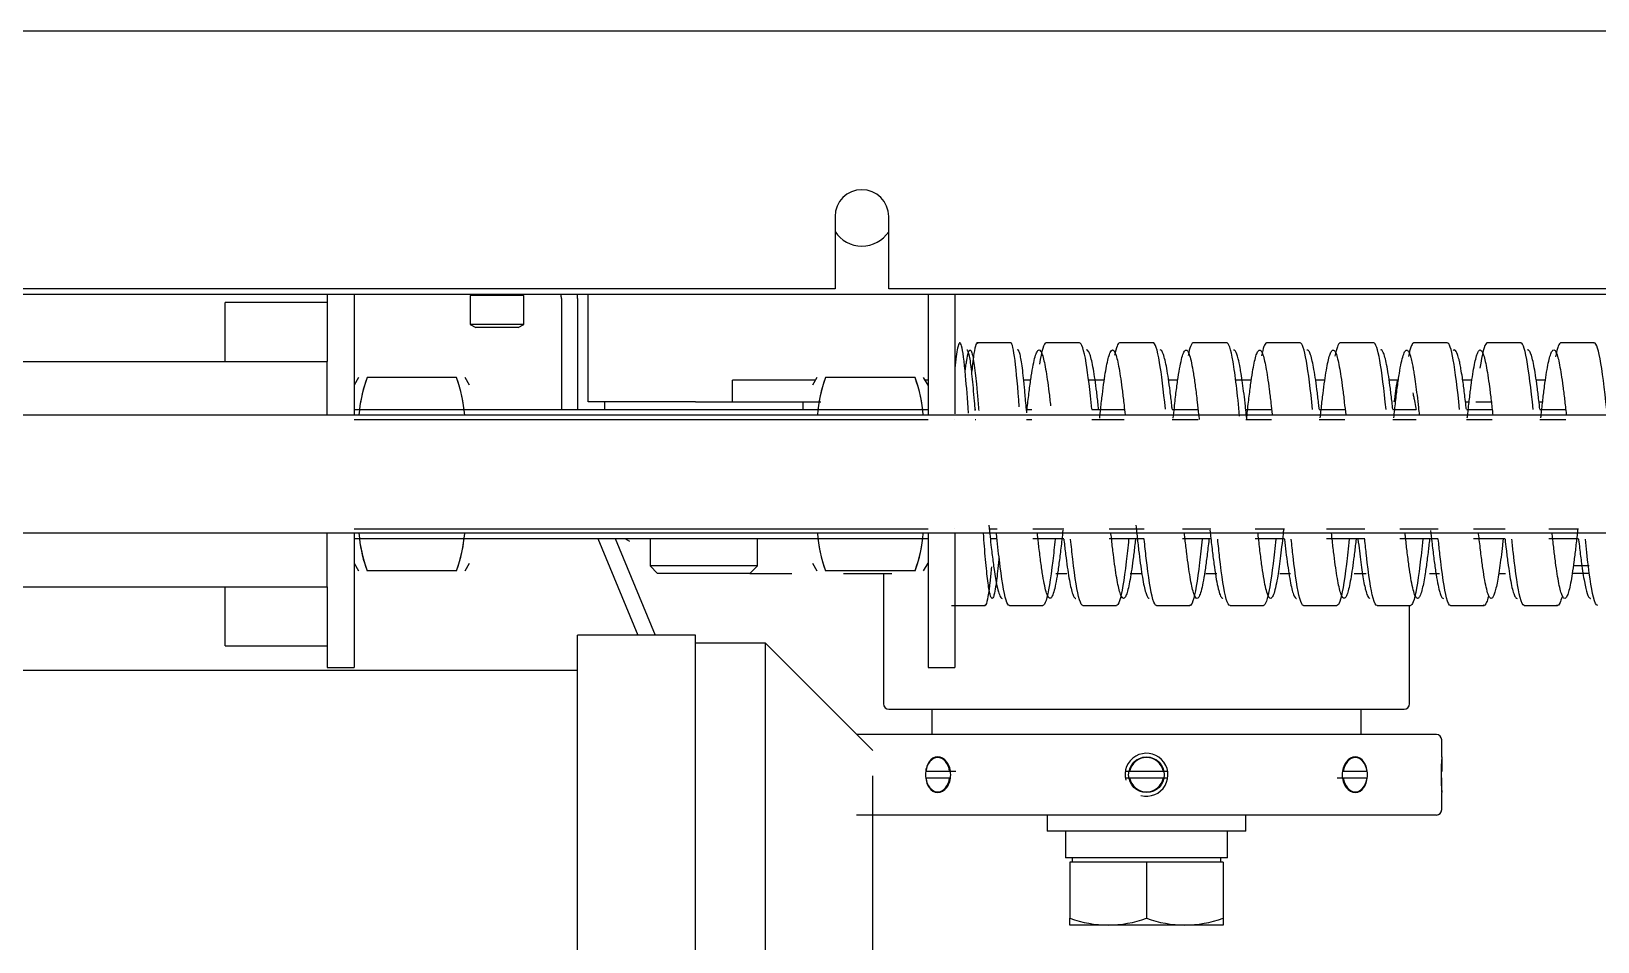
# Model space of a CAD drawing. Extents: x -681219 to -550379, y -242630 to -158199.
# Drawn here: x -583995.6 to -583703.8, y -225039.3 to -224869.7 of the extents above; entities that cross this region are included whole.
import ezdxf

# ---------------------------------------------------------------- set-up
doc = ezdxf.new("R2010")
doc.units = 0
doc.header["$LTSCALE"] = 1000
doc.linetypes.add('C2', pattern=[17, 14, -1, 1, -1])
for name, color, linetype in [('12020300521', 7, 'CONTINUOUS'), ('19990100009', 7, 'CONTINUOUS'), ('AAC2004001', 7, 'CONTINUOUS'), ('AAD2007001', 7, 'CONTINUOUS'), ('AAI0801001', 7, 'CONTINUOUS'), ('AAO0601201', 7, 'CONTINUOUS'), ('DAE09051202', 7, 'CONTINUOUS'), ('DAE09051601', 7, 'CONTINUOUS'), ('FAA02001', 7, 'CONTINUOUS'), ('FAA02401', 7, 'CONTINUOUS'), ('GAB02001', 7, 'CONTINUOUS'), ('GAE00601', 7, 'CONTINUOUS'), ('GAE02001', 7, 'CONTINUOUS'), ('GBH02401', 7, 'CONTINUOUS'), ('GZDH011001531', 7, 'CONTINUOUS'), ('GZDH011001581', 7, 'CONTINUOUS'), ('GZDH011002221', 7, 'CONTINUOUS'), ('GZDH011005731', 7, 'CONTINUOUS'), ('GZDH011011381', 7, 'CONTINUOUS'), ('GZDH011035031', 7, 'CONTINUOUS'), ('SDZB011070132', 7, 'CONTINUOUS'), ('中心线', 4, 'C2')]:
    doc.layers.add(name, color=color, linetype=linetype)

# ---------------------------------------------------------------- blocks, each defined once
blk = doc.blocks.new('fushitu')
at = {"layer": '12020300521', "color": 7, "linetype": 'Continuous'}
for p, q in [((-4931, -1368.71), (-4931, -1365.5)), ((-4909, -1365.5), (-4931, -1365.5)), ((-4909, -1368.71), (-4909, -1365.5)), ((-4896, -1367), (-4909, -1367)), ((-4896, -1370.19), (-4896, -1367)), ((-4876, -1387), (-4896, -1367)), ((-4931, -1372.52), (-4931, -1368.71)), ((-4909, -1372.52), (-4909, -1368.71)), ((-4931, -1372.1), (-5034.5, -1372.1)), ((-4931, -1387.48), (-4931, -1372.52)), ((-4909, -1387.48), (-4909, -1372.52)), ((-4896, -1388.39), (-4896, -1373.71)), ((-4931, -1396.29), (-4931, -1387.48)), ((-4909, -1396.29), (-4909, -1387.48)), ((-4876, -1397.91), (-4876, -1391.72)), ((-4931, -1473.71), (-4931, -1396.29)), ((-4909, -1473.71), (-4909, -1396.29)), ((-4896, -1473.46), (-4896, -1396.54)), ((-4876, -1402.91), (-4876, -1397.91)), ((-4876, -1467.09), (-4876, -1402.91))]:
    blk.add_line(p, q, dxfattribs=at)
for points in [[(-4896, -1373.71), (-4896, -1372.81), (-4896, -1372.05), (-4896, -1370.86), (-4896, -1370.44), (-4896, -1370.19)], [(-4896, -1396.54), (-4896, -1395.07), (-4896, -1393.62), (-4896, -1390.88), (-4896, -1389.58), (-4896, -1388.39)]]:
    blk.add_open_spline(points, degree=3, knots=[0, 0, 0, 0, 0.5, 0.5, 1, 1, 1, 1], dxfattribs=at)
at = {"layer": '19990100009', "color": 7, "linetype": 'Continuous'}
for p, q in [((-4850.26, -1311.03), (-4856.56, -1311.03)), ((-4837.46, -1311.03), (-4843.69, -1311.03)), ((-4823.76, -1311.03), (-4829.99, -1311.03)), ((-4810.06, -1311.03), (-4816.29, -1311.03)), ((-4796.37, -1311.03), (-4802.59, -1311.03)), ((-4782.67, -1311.03), (-4788.89, -1311.03)), ((-4768.97, -1311.03), (-4775.19, -1311.03)), ((-4755.27, -1311.03), (-4761.49, -1311.03)), ((-4741.57, -1311.03), (-4747.79, -1311.03)), ((-4861.35, -1359.97), (-4855.06, -1359.97)), ((-4850.53, -1359.97), (-4844.31, -1359.97)), ((-4836.84, -1359.97), (-4830.61, -1359.97)), ((-4823.14, -1359.97), (-4816.91, -1359.97)), ((-4809.44, -1359.97), (-4803.21, -1359.97)), ((-4795.74, -1359.97), (-4789.52, -1359.97)), ((-4782.04, -1359.97), (-4775.82, -1359.97)), ((-4768.34, -1359.97), (-4762.12, -1359.97)), ((-4754.64, -1359.97), (-4748.42, -1359.97))]:
    blk.add_line(p, q, dxfattribs=at)
for points, knots in [([(-4858.16, -1324.11), (-4858.34, -1321.5), (-4858.77, -1315.83), (-4859.45, -1310.57), (-4860.11, -1310.96), (-4860.53, -1314.13), (-4860.7, -1315.81)], [0.7833952, 0.7833952, 0.7833952, 0.7833952, 0.8287494, 0.8924993, 0.9562493, 1, 1, 1, 1]), ([(-4858.77, -1316.28), (-4858.72, -1315.9), (-4858.63, -1315.18), (-4858.44, -1313.96), (-4858.21, -1312.85), (-4857.93, -1312.26), (-4857.65, -1312.43), (-4857.39, -1313.3), (-4857.14, -1314.73), (-4856.9, -1316.53), (-4856.72, -1318.31), (-4856.58, -1319.72), (-4856.5, -1320.71), (-4856.42, -1321.64), (-4856.34, -1322.62), (-4856.28, -1323.29), (-4856.25, -1323.63)], [0.4379377, 0.4379377, 0.4379377, 0.4379377, 0.4687235, 0.4999938, 0.5624711, 0.6249485, 0.6874263, 0.7499049, 0.8034772, 0.8570495, 0.9056528, 0.9285072, 0.9463822, 0.9642559, 0.9821282, 1, 1, 1, 1]), ([(-4856.91, -1323.64), (-4856.95, -1323.04), (-4857.14, -1320.68), (-4857.39, -1317.84), (-4857.66, -1315.44), (-4857.93, -1313.54), (-4858.2, -1312.47), (-4858.41, -1312.34), (-4858.47, -1312.37)], [0.7087497, 0.7087497, 0.7087497, 0.7087497, 0.7188933, 0.7500839, 0.7657164, 0.7813489, 0.812539, 0.8281712, 0.8281712, 0.8281712, 0.8281712]), ([(-4856.38, -1311.13), (-4856.39, -1311.11), (-4856.65, -1310.78), (-4857.04, -1311.85), (-4857.42, -1315), (-4857.55, -1316.32)], [0.25, 0.25, 0.25, 0.25, 0.2550001, 0.3825002, 0.4519099, 0.4519099, 0.4519099, 0.4519099]), ([(-4848.7, -1322.95), (-4848.96, -1319.4), (-4849.49, -1313.4), (-4850.02, -1311.06), (-4850.29, -1311.03), (-4850.3, -1311.03)], [0, 0, 0, 0, 0.0637499, 0.1274999, 0.1298794, 0.1298794, 0.1298794, 0.1298794]), ([(-4847.36, -1323.63), (-4847.39, -1323.3), (-4847.46, -1322.39), (-4847.57, -1321.09), (-4847.69, -1319.76), (-4847.83, -1318.24), (-4848.01, -1316.56), (-4848.23, -1314.89), (-4848.44, -1313.61), (-4848.65, -1312.75), (-4848.87, -1312.33), (-4849.01, -1312.35), (-4849.08, -1312.43)], [0, 0, 0, 0, 0.0056351, 0.0156447, 0.0238098, 0.03129, 0.0469258, 0.0625616, 0.0781974, 0.0938331, 0.1094687, 0.1251043, 0.1251043, 0.1251043, 0.1251043]), ([(-4847.32, -1324.1), (-4847.27, -1323.63), (-4847.1, -1322.1), (-4846.81, -1319.7), (-4846.46, -1317.14), (-4846.1, -1315.07), (-4845.75, -1313.54), (-4845.39, -1312.6), (-4845.05, -1312.27), (-4844.73, -1312.49), (-4844.41, -1313.17), (-4844.1, -1314.3), (-4843.79, -1315.85), (-4843.48, -1317.81), (-4843.17, -1320.13), (-4842.96, -1321.88), (-4842.86, -1322.8)], [0.19256, 0.19256, 0.19256, 0.19256, 0.1963704, 0.2052986, 0.2142268, 0.223155, 0.2320832, 0.2410114, 0.2499396, 0.2577538, 0.2655679, 0.2733821, 0.2811962, 0.2890105, 0.2968247, 0.3046389, 0.3046389, 0.3046389, 0.3046389]), ([(-4843.69, -1311.03), (-4843.69, -1311.03), (-4844.11, -1311.05), (-4844.53, -1312.47), (-4844.95, -1315.02), (-4844.95, -1315.03)], [0.74955367, 0.74955367, 0.74955367, 0.74955367, 0.75, 0.78125, 0.78133476, 0.78133476, 0.78133476, 0.78133476]), ([(-4835.17, -1323.4), (-4835.52, -1319.92), (-4836.29, -1313.46), (-4837.07, -1310.99), (-4837.48, -1311.03)], [0.69182101, 0.69182101, 0.69182101, 0.69182101, 0.71875, 0.75, 0.75, 0.75, 0.75]), ([(-4833.91, -1323.38), (-4833.93, -1323.19), (-4834.05, -1322.06), (-4834.28, -1320.13), (-4834.59, -1317.81), (-4834.9, -1315.85), (-4835.21, -1314.3), (-4835.52, -1313.17), (-4835.84, -1312.49), (-4836.04, -1312.35), (-4836.15, -1312.36)], [0.69371735, 0.69371735, 0.69371735, 0.69371735, 0.69534825, 0.70316243, 0.71097661, 0.71879087, 0.72660502, 0.73441917, 0.74223334, 0.75004753, 0.75004753, 0.75004753, 0.75004753]), ([(-4833.72, -1325.05), (-4833.66, -1324.46), (-4833.49, -1322.91), (-4833.22, -1320.58), (-4832.91, -1318.2), (-4832.6, -1316.18), (-4832.29, -1314.55), (-4831.98, -1313.34), (-4831.67, -1312.58), (-4831.36, -1312.29), (-4831.05, -1312.46), (-4830.74, -1313.11), (-4830.43, -1314.21), (-4830.11, -1315.74), (-4829.8, -1317.68), (-4829.49, -1319.97), (-4829.22, -1322.27), (-4829.05, -1323.81), (-4828.98, -1324.43)], [0.5343017, 0.5343017, 0.5343017, 0.5343017, 0.5390645, 0.5468786, 0.5546928, 0.562507, 0.5703213, 0.5781354, 0.5859496, 0.5937639, 0.601578, 0.6093922, 0.6172063, 0.6250205, 0.6328347, 0.6406489, 0.648463, 0.653472, 0.653472, 0.653472, 0.653472]), ([(-4829.99, -1311.03), (-4830, -1311.03), (-4830.32, -1311.06), (-4830.63, -1311.89), (-4830.94, -1313.33)], [0.40530889, 0.40530889, 0.40530889, 0.40530889, 0.40625, 0.42924876, 0.42924876, 0.42924876, 0.42924876]), ([(-4821.47, -1323.41), (-4821.83, -1319.86), (-4822.61, -1313.36), (-4823.39, -1310.95), (-4823.8, -1311.03)], [0.34754937, 0.34754937, 0.34754937, 0.34754937, 0.375, 0.40625, 0.40625, 0.40625, 0.40625]), ([(-4820.21, -1323.39), (-4820.23, -1323.13), (-4820.37, -1321.95), (-4820.6, -1319.97), (-4820.91, -1317.68), (-4821.22, -1315.74), (-4821.54, -1314.21), (-4821.85, -1313.11), (-4822.16, -1312.46), (-4822.36, -1312.34), (-4822.47, -1312.36)], [0.34938169, 0.34938169, 0.34938169, 0.34938169, 0.35152407, 0.35933823, 0.3671524, 0.37496658, 0.38278077, 0.39059494, 0.39840909, 0.40622323, 0.40622323, 0.40622323, 0.40622323]), ([(-4820.03, -1325.08), (-4819.95, -1324.39), (-4819.76, -1322.63), (-4819.46, -1320.01), (-4819.1, -1317.4), (-4818.74, -1315.28), (-4818.39, -1313.69), (-4818.03, -1312.67), (-4817.68, -1312.27), (-4817.32, -1312.47), (-4816.97, -1313.29), (-4816.61, -1314.7), (-4816.26, -1316.66), (-4815.96, -1318.7), (-4815.73, -1320.55), (-4815.52, -1322.27), (-4815.34, -1323.87), (-4815.22, -1325), (-4815.19, -1325.3)], [0.8784853, 0.8784853, 0.8784853, 0.8784853, 0.88392, 0.8928482, 0.9017764, 0.9107046, 0.9196329, 0.928561, 0.9374893, 0.9464176, 0.9553457, 0.964274, 0.9732022, 0.9821304, 0.9865181, 0.9910659, 0.9975883, 1, 1, 1, 1]), ([(-4816.29, -1311.03), (-4816.31, -1311.03), (-4816.63, -1311.07), (-4816.95, -1311.94), (-4817.25, -1313.39)], [0.06106349, 0.06106349, 0.06106349, 0.06106349, 0.0625, 0.08529723, 0.08529723, 0.08529723, 0.08529723]), ([(-4806.3, -1325.3), (-4806.34, -1324.96), (-4806.43, -1324.12), (-4806.6, -1322.51), (-4806.92, -1319.78), (-4807.25, -1317.41), (-4807.6, -1315.33), (-4807.96, -1313.64), (-4808.37, -1312.51), (-4808.67, -1312.33), (-4808.79, -1312.37)], [0, 0, 0, 0, 0.00267558, 0.00670236, 0.0134017, 0.02677565, 0.03124337, 0.04017166, 0.0535456, 0.06247386, 0.06247386, 0.06247386, 0.06247386]), ([(-4806.32, -1325.03), (-4806.32, -1324.99), (-4806.2, -1323.83), (-4805.95, -1321.64), (-4805.6, -1318.8), (-4805.26, -1316.5), (-4804.93, -1314.73), (-4804.62, -1313.47), (-4804.31, -1312.65), (-4804, -1312.3), (-4803.69, -1312.41), (-4803.38, -1313), (-4803.07, -1314.04), (-4802.76, -1315.52), (-4802.45, -1317.41), (-4802.13, -1319.66), (-4801.85, -1322.01), (-4801.67, -1323.65), (-4801.59, -1324.37)], [0.2227996, 0.2227996, 0.2227996, 0.2227996, 0.223155, 0.2320832, 0.2410114, 0.2499396, 0.2577538, 0.2655679, 0.2733821, 0.2811962, 0.2890105, 0.2968247, 0.3046389, 0.3124531, 0.3202673, 0.3280815, 0.3358957, 0.3417319, 0.3417319, 0.3417319, 0.3417319]), ([(-4802.58, -1311.03), (-4802.61, -1311.03), (-4802.94, -1311.08), (-4803.27, -1312), (-4803.57, -1313.45)], [0.71662254, 0.71662254, 0.71662254, 0.71662254, 0.71875, 0.74137794, 0.74137794, 0.74137794, 0.74137794]), ([(-4794.07, -1323.43), (-4794.44, -1319.74), (-4795.21, -1313.38), (-4795.98, -1311.03), (-4796.37, -1311.03)], [0.65899758, 0.65899758, 0.65899758, 0.65899758, 0.6875, 0.71681508, 0.71681508, 0.71681508, 0.71681508]), ([(-4792.81, -1323.4), (-4792.85, -1323.02), (-4793, -1321.72), (-4793.24, -1319.66), (-4793.56, -1317.41), (-4793.87, -1315.52), (-4794.18, -1314.04), (-4794.49, -1313), (-4794.8, -1312.41), (-4795.01, -1312.34), (-4795.11, -1312.38)], [0.66091717, 0.66091717, 0.66091717, 0.66091717, 0.66409144, 0.67190563, 0.6797198, 0.68753403, 0.69534825, 0.70316243, 0.71097661, 0.71879087, 0.71879087, 0.71879087, 0.71879087]), ([(-4792.62, -1325.02), (-4792.58, -1324.62), (-4792.44, -1323.27), (-4792.19, -1321.07), (-4791.88, -1318.64), (-4791.56, -1316.54), (-4791.25, -1314.83), (-4790.94, -1313.53), (-4790.63, -1312.69), (-4790.32, -1312.31), (-4790.01, -1312.39), (-4789.7, -1312.95), (-4789.39, -1313.96), (-4789.08, -1315.42), (-4788.77, -1317.27), (-4788.46, -1319.5), (-4788.16, -1321.93), (-4787.97, -1323.65), (-4787.88, -1324.47)], [0.5671494, 0.5671494, 0.5671494, 0.5671494, 0.5703213, 0.5781354, 0.5859496, 0.5937639, 0.601578, 0.6093922, 0.6172063, 0.6250205, 0.6328347, 0.6406489, 0.648463, 0.6562772, 0.6640914, 0.6719056, 0.6797198, 0.6863232, 0.6863232, 0.6863232, 0.6863232]), ([(-4788.88, -1311.03), (-4788.92, -1311.03), (-4789.25, -1311.1), (-4789.58, -1312.05), (-4789.88, -1313.51)], [0.37237309, 0.37237309, 0.37237309, 0.37237309, 0.375, 0.39742897, 0.39742897, 0.39742897, 0.39742897]), ([(-4780.37, -1323.44), (-4780.75, -1319.68), (-4781.52, -1313.34), (-4782.29, -1311.03), (-4782.67, -1311.03)], [0.31471684, 0.31471684, 0.31471684, 0.31471684, 0.34375, 0.37256585, 0.37256585, 0.37256585, 0.37256585]), ([(-4779.11, -1323.4), (-4779.16, -1322.96), (-4779.31, -1321.61), (-4779.57, -1319.5), (-4779.88, -1317.27), (-4780.19, -1315.42), (-4780.5, -1313.96), (-4780.81, -1312.95), (-4781.12, -1312.39), (-4781.33, -1312.33), (-4781.43, -1312.38)], [0.31657202, 0.31657202, 0.31657202, 0.31657202, 0.32026731, 0.32808149, 0.33589568, 0.34370993, 0.35152407, 0.35933823, 0.3671524, 0.37496658, 0.37496658, 0.37496658, 0.37496658]), ([(-4778.92, -1325.02), (-4778.81, -1323.99), (-4778.59, -1321.91), (-4778.24, -1319.1), (-4777.89, -1316.64), (-4777.53, -1314.69), (-4777.17, -1313.29), (-4776.82, -1312.47), (-4776.46, -1312.27), (-4776.17, -1312.61), (-4775.93, -1313.18), (-4775.73, -1313.85), (-4775.55, -1314.61), (-4775.43, -1315.21), (-4775.4, -1315.38)], [0.91137553, 0.91137553, 0.91137553, 0.91137553, 0.91963286, 0.92856105, 0.9374893, 0.94641756, 0.95534574, 0.96427401, 0.97320217, 0.98213037, 0.98651814, 0.99106592, 0.99758831, 1, 1, 1, 1]), ([(-4775.18, -1311.03), (-4775.23, -1311.03), (-4775.56, -1311.12), (-4775.9, -1312.11), (-4776.19, -1313.57)], [0.02812629, 0.02812629, 0.02812629, 0.02812629, 0.03125, 0.05348295, 0.05348295, 0.05348295, 0.05348295]), ([(-4766.51, -1315.38), (-4766.54, -1315.2), (-4766.63, -1314.74), (-4766.81, -1313.96), (-4767.13, -1312.85), (-4767.46, -1312.33), (-4767.73, -1312.37), (-4767.82, -1312.44), (-4767.86, -1312.48)], [0, 0, 0, 0, 0.00267558, 0.00670236, 0.0134017, 0.02677565, 0.03124337, 0.03385692, 0.03385692, 0.03385692, 0.03385692]), ([(-4765.23, -1325.03), (-4765.2, -1324.75), (-4765.06, -1323.51), (-4764.83, -1321.41), (-4764.52, -1318.93), (-4764.21, -1316.79), (-4763.9, -1315.02), (-4763.58, -1313.68), (-4763.27, -1312.77), (-4762.96, -1312.33), (-4762.65, -1312.36), (-4762.34, -1312.85), (-4762.03, -1313.81), (-4761.72, -1315.21), (-4761.41, -1317.01), (-4761.1, -1319.2), (-4760.79, -1321.7), (-4760.58, -1323.55), (-4760.48, -1324.5)], [0.2555682, 0.2555682, 0.2555682, 0.2555682, 0.2577538, 0.2655679, 0.2733821, 0.2811962, 0.2890105, 0.2968247, 0.3046389, 0.3124531, 0.3202673, 0.3280815, 0.3358957, 0.3437099, 0.3515241, 0.3593382, 0.3671524, 0.3748331, 0.3748331, 0.3748331, 0.3748331]), ([(-4761.49, -1311.03), (-4761.54, -1311.03), (-4762, -1311.19), (-4762.46, -1313.02), (-4762.87, -1315.78)], [0.6840645, 0.6840645, 0.6840645, 0.6840645, 0.6875, 0.71875, 0.71875, 0.71875, 0.71875]), ([(-4752.96, -1323.47), (-4753.36, -1319.57), (-4754.18, -1312.88), (-4754.99, -1310.78), (-4755.41, -1311.08)], [0.62614647, 0.62614647, 0.62614647, 0.62614647, 0.65625, 0.6875, 0.6875, 0.6875, 0.6875]), ([(-4751.71, -1323.42), (-4751.77, -1322.85), (-4751.94, -1321.38), (-4752.21, -1319.2), (-4752.52, -1317.01), (-4752.83, -1315.21), (-4753.14, -1313.81), (-4753.45, -1312.85), (-4753.76, -1312.36), (-4753.97, -1312.34), (-4754.07, -1312.41)], [0.62808891, 0.62808891, 0.62808891, 0.62808891, 0.63283472, 0.64064888, 0.64846304, 0.65627718, 0.66409144, 0.67190563, 0.6797198, 0.68753403, 0.68753403, 0.68753403, 0.68753403]), ([(-4751.53, -1325.03), (-4751.5, -1324.82), (-4751.38, -1323.63), (-4751.15, -1321.58), (-4750.84, -1319.08), (-4750.53, -1316.91), (-4750.22, -1315.12), (-4749.91, -1313.75), (-4749.6, -1312.82), (-4749.28, -1312.34), (-4748.97, -1312.34), (-4748.66, -1312.81), (-4748.35, -1313.73), (-4748.04, -1315.1), (-4747.73, -1316.89), (-4747.42, -1319.05), (-4747.11, -1321.54), (-4746.9, -1323.44), (-4746.79, -1324.45), (-4746.78, -1324.49)], [0.5998875, 0.5998875, 0.5998875, 0.5998875, 0.601578, 0.6093922, 0.6172063, 0.6250205, 0.6328347, 0.6406489, 0.648463, 0.6562772, 0.6640914, 0.6719056, 0.6797198, 0.687534, 0.6953482, 0.7031624, 0.7109766, 0.7187909, 0.719142, 0.719142, 0.719142, 0.719142]), ([(-4747.79, -1311.03), (-4747.85, -1311.03), (-4748.19, -1311.16), (-4748.53, -1312.21), (-4748.81, -1313.66)], [0.33981233, 0.33981233, 0.33981233, 0.33981233, 0.34375, 0.36541889, 0.36541889, 0.36541889, 0.36541889]), ([(-4739.26, -1323.48), (-4739.67, -1319.51), (-4740.49, -1312.78), (-4741.31, -1310.76), (-4741.73, -1311.09)], [0.28185626, 0.28185626, 0.28185626, 0.28185626, 0.3125, 0.34375, 0.34375, 0.34375, 0.34375]), ([(-4775.4, -1315.38), (-4775.36, -1315.57), (-4775.27, -1316.05), (-4775.1, -1317.12), (-4774.78, -1319.3), (-4774.46, -1321.93), (-4774.23, -1324.01), (-4774.18, -1324.48)], [0, 0, 0, 0, 0.00267558, 0.00670236, 0.0134017, 0.02677565, 0.03056579, 0.03056579, 0.03056579, 0.03056579]), ([(-4765.41, -1323.42), (-4765.42, -1323.31), (-4765.55, -1322.14), (-4765.74, -1320.54), (-4765.97, -1318.73), (-4766.18, -1317.3), (-4766.36, -1316.18), (-4766.48, -1315.55), (-4766.51, -1315.38)], [0.9723257, 0.9723257, 0.9723257, 0.9723257, 0.97320217, 0.98213037, 0.98651814, 0.99106592, 0.99758831, 1, 1, 1, 1]), ([(-4775.4, -1320.36), (-4775.36, -1320.5), (-4775.27, -1320.86), (-4775.1, -1321.67), (-4774.92, -1322.57), (-4774.8, -1323.27), (-4774.76, -1323.46)], [0, 0, 0, 0, 0.0026986, 0.00670394, 0.01340486, 0.01595568, 0.01595568, 0.01595568, 0.01595568]), ([(-4854.37, -1345.02), (-4854.22, -1346.47), (-4854.01, -1348.4), (-4853.68, -1351.12), (-4853.33, -1353.77), (-4852.91, -1356.18), (-4852.5, -1357.78), (-4852.17, -1358.5), (-4851.96, -1358.64), (-4851.87, -1358.64)], [0.01550361, 0.01550361, 0.01550361, 0.01550361, 0.02677565, 0.03124337, 0.04017166, 0.0535456, 0.06247386, 0.07140211, 0.07830331, 0.07830331, 0.07830331, 0.07830331]), ([(-4826.97, -1345.02), (-4826.88, -1345.91), (-4826.68, -1347.75), (-4826.38, -1350.34), (-4826.07, -1352.72), (-4825.76, -1354.76), (-4825.45, -1356.41), (-4825.15, -1357.57), (-4824.87, -1358.3), (-4824.65, -1358.59), (-4824.52, -1358.64), (-4824.47, -1358.64)], [0.70403698, 0.70403698, 0.70403698, 0.70403698, 0.71097661, 0.71879087, 0.72660501, 0.73441917, 0.74223334, 0.75004753, 0.7567469, 0.76344624, 0.76679918, 0.76679918, 0.76679918, 0.76679918]), ([(-4852.48, -1350.83), (-4852.55, -1351.62), (-4852.69, -1353.11), (-4852.87, -1354.81), (-4853.08, -1356.42), (-4853.29, -1357.63), (-4853.52, -1358.43), (-4853.8, -1358.8), (-4854.08, -1358.28), (-4854.36, -1356.9), (-4854.63, -1354.97), (-4854.91, -1352.27), (-4855.18, -1349.06), (-4855.31, -1347.35), (-4855.37, -1346.52)], [0.3755029, 0.3755029, 0.3755029, 0.3755029, 0.390897, 0.4065312, 0.4169585, 0.4377911, 0.453425, 0.469059, 0.5002519, 0.5158855, 0.5315192, 0.5627115, 0.5783448, 0.592119, 0.592119, 0.592119, 0.592119]), ([(-4850.53, -1359.97), (-4850.74, -1359.97), (-4851.37, -1358.97), (-4852.17, -1353.88), (-4852.76, -1348.32), (-4852.94, -1346.56)], [0.92167549, 0.92167549, 0.92167549, 0.92167549, 0.9375, 0.96875, 0.98204596, 0.98204596, 0.98204596, 0.98204596]), ([(-4840.57, -1345.92), (-4840.64, -1346.53), (-4840.82, -1348.23), (-4841.12, -1350.81), (-4841.48, -1353.44), (-4841.83, -1355.6), (-4842.19, -1357.23), (-4842.54, -1358.28), (-4842.9, -1358.73), (-4843.25, -1358.56), (-4843.61, -1357.78), (-4843.96, -1356.41), (-4844.32, -1354.49), (-4844.67, -1352.06), (-4845.01, -1349.38), (-4845.22, -1347.47), (-4845.31, -1346.58)], [0.861193, 0.861193, 0.861193, 0.861193, 0.8660636, 0.8749918, 0.88392, 0.8928482, 0.9017764, 0.9107046, 0.9196329, 0.928561, 0.9374893, 0.9464176, 0.9553457, 0.964274, 0.9732022, 0.9803523, 0.9803523, 0.9803523, 0.9803523]), ([(-4842.01, -1347.6), (-4842.16, -1349.03), (-4842.72, -1354.2), (-4843.49, -1359.02), (-4844.11, -1359.97), (-4844.32, -1359.97)], [0.86395392, 0.86395392, 0.86395392, 0.86395392, 0.875, 0.90625, 0.921875, 0.921875, 0.921875, 0.921875]), ([(-4840.39, -1347.62), (-4840.39, -1347.68), (-4840.28, -1348.67), (-4840.06, -1350.5), (-4839.75, -1352.87), (-4839.44, -1354.88), (-4839.13, -1356.5), (-4838.82, -1357.69), (-4838.51, -1358.44), (-4838.29, -1358.63), (-4838.18, -1358.64), (-4838.17, -1358.64)], [0.36669246, 0.36669246, 0.36669246, 0.36669246, 0.3671524, 0.37496658, 0.38278077, 0.39059494, 0.39840909, 0.40622323, 0.41403749, 0.42185168, 0.42244002, 0.42244002, 0.42244002, 0.42244002]), ([(-4836.84, -1359.97), (-4837.05, -1359.96), (-4837.68, -1358.92), (-4838.45, -1354), (-4839, -1348.92), (-4839.13, -1347.61)], [0.5774312, 0.5774312, 0.5774312, 0.5774312, 0.59375, 0.625, 0.63511372, 0.63511372, 0.63511372, 0.63511372]), ([(-4827.06, -1347.62), (-4827.08, -1347.84), (-4827.21, -1348.99), (-4827.44, -1350.95), (-4827.75, -1353.26), (-4828.06, -1355.2), (-4828.37, -1356.75), (-4828.69, -1357.86), (-4829, -1358.52), (-4829.31, -1358.72), (-4829.62, -1358.44), (-4829.93, -1357.69), (-4830.24, -1356.5), (-4830.55, -1354.88), (-4830.86, -1352.87), (-4831.17, -1350.5), (-4831.42, -1348.35), (-4831.57, -1347), (-4831.61, -1346.59)], [0.5215499, 0.5215499, 0.5215499, 0.5215499, 0.5234361, 0.5312502, 0.5390645, 0.5468786, 0.5546928, 0.562507, 0.5703213, 0.5781354, 0.5859496, 0.5937639, 0.601578, 0.6093922, 0.6172063, 0.6250205, 0.6328347, 0.6361142, 0.6361142, 0.6361142, 0.6361142]), ([(-4828.32, -1347.59), (-4828.47, -1349.09), (-4829.04, -1354.31), (-4829.81, -1359.1), (-4830.43, -1359.99), (-4830.64, -1359.96)], [0.51968506, 0.51968506, 0.51968506, 0.51968506, 0.53125, 0.5625, 0.578125, 0.578125, 0.578125, 0.578125]), ([(-4823.14, -1359.97), (-4823.36, -1359.96), (-4824, -1358.88), (-4824.76, -1353.88), (-4825.3, -1348.86), (-4825.43, -1347.62)], [0.23318547, 0.23318547, 0.23318547, 0.23318547, 0.25, 0.28125, 0.29085267, 0.29085267, 0.29085267, 0.29085267]), ([(-4813.36, -1347.61), (-4813.37, -1347.77), (-4813.51, -1348.98), (-4813.76, -1351.12), (-4814.12, -1353.71), (-4814.47, -1355.81), (-4814.83, -1357.38), (-4815.18, -1358.36), (-4815.54, -1358.74), (-4815.89, -1358.5), (-4816.24, -1357.69), (-4816.56, -1356.41), (-4816.87, -1354.76), (-4817.18, -1352.72), (-4817.49, -1350.34), (-4817.74, -1348.23), (-4817.88, -1346.94), (-4817.91, -1346.6)], [0.1772314, 0.1772314, 0.1772314, 0.1772314, 0.1785139, 0.1874421, 0.1963704, 0.2052986, 0.2142268, 0.223155, 0.2320832, 0.2410114, 0.2499396, 0.2577538, 0.2655679, 0.2733821, 0.2811962, 0.2890105, 0.2917737, 0.2917737, 0.2917737, 0.2917737]), ([(-4814.62, -1347.59), (-4814.78, -1349.15), (-4815.35, -1354.42), (-4816.13, -1359.18), (-4816.75, -1360.01), (-4816.96, -1359.96)], [0.17541325, 0.17541325, 0.17541325, 0.17541325, 0.1875, 0.21875, 0.234375, 0.234375, 0.234375, 0.234375]), ([(-4813.17, -1345.95), (-4813.14, -1346.31), (-4812.98, -1347.78), (-4812.7, -1350.19), (-4812.35, -1352.92), (-4811.99, -1355.18), (-4811.64, -1356.93), (-4811.28, -1358.1), (-4810.99, -1358.57), (-4810.82, -1358.64), (-4810.77, -1358.64)], [0.0506758, 0.0506758, 0.0506758, 0.0506758, 0.0535456, 0.06247386, 0.07140211, 0.08033029, 0.08925855, 0.09818671, 0.10711491, 0.11106658, 0.11106658, 0.11106658, 0.11106658]), ([(-4809.43, -1359.97), (-4809.66, -1359.97), (-4810.31, -1358.85), (-4811.08, -1353.77), (-4811.61, -1348.8), (-4811.73, -1347.62)], [0.88874621, 0.88874621, 0.88874621, 0.88874621, 0.90625, 0.9375, 0.94659393, 0.94659393, 0.94659393, 0.94659393]), ([(-4799.47, -1345.9), (-4799.5, -1346.15), (-4799.61, -1347.23), (-4799.82, -1349.06), (-4800.08, -1351.25), (-4800.35, -1353.21), (-4800.65, -1355.09), (-4800.97, -1356.75), (-4801.33, -1358), (-4801.68, -1358.65), (-4802.04, -1358.68), (-4802.39, -1358.1), (-4802.75, -1356.93), (-4803.1, -1355.18), (-4803.46, -1352.92), (-4803.81, -1350.19), (-4804.07, -1347.96), (-4804.21, -1346.69), (-4804.22, -1346.53)], [0.8283808, 0.8283808, 0.8283808, 0.8283808, 0.8303379, 0.8370373, 0.8437367, 0.8504361, 0.8571354, 0.8660636, 0.8749918, 0.88392, 0.8928482, 0.9017764, 0.9107046, 0.9196329, 0.928561, 0.9374893, 0.9464176, 0.9477479, 0.9477479, 0.9477479, 0.9477479]), ([(-4800.92, -1347.58), (-4801.08, -1349.21), (-4801.66, -1354.53), (-4802.43, -1359.13), (-4803.03, -1359.97), (-4803.22, -1359.97)], [0.83113883, 0.83113883, 0.83113883, 0.83113883, 0.84375, 0.875, 0.88893845, 0.88893845, 0.88893845, 0.88893845]), ([(-4799.3, -1347.62), (-4799.21, -1348.43), (-4799.01, -1350.12), (-4798.71, -1352.44), (-4798.4, -1354.52), (-4798.09, -1356.22), (-4797.78, -1357.5), (-4797.47, -1358.33), (-4797.24, -1358.61), (-4797.1, -1358.64), (-4797.07, -1358.64)], [0.39944603, 0.39944603, 0.39944603, 0.39944603, 0.40622323, 0.41403749, 0.42185168, 0.42966585, 0.43748007, 0.44529429, 0.45310847, 0.45527309, 0.45527309, 0.45527309, 0.45527309]), ([(-4795.73, -1359.97), (-4795.97, -1359.97), (-4796.62, -1358.8), (-4797.39, -1353.66), (-4797.92, -1348.73), (-4798.03, -1347.62)], [0.54449767, 0.54449767, 0.54449767, 0.54449767, 0.5625, 0.59375, 0.60233916, 0.60233916, 0.60233916, 0.60233916]), ([(-4785.96, -1347.6), (-4786, -1348.01), (-4786.15, -1349.33), (-4786.4, -1351.42), (-4786.72, -1353.66), (-4787.03, -1355.53), (-4787.34, -1357), (-4787.65, -1358.03), (-4787.96, -1358.6), (-4788.27, -1358.7), (-4788.58, -1358.33), (-4788.89, -1357.5), (-4789.2, -1356.22), (-4789.51, -1354.52), (-4789.82, -1352.44), (-4790.14, -1350.01), (-4790.37, -1347.99), (-4790.49, -1346.82), (-4790.52, -1346.61)], [0.4887452, 0.4887452, 0.4887452, 0.4887452, 0.4921794, 0.4999936, 0.5078077, 0.5156219, 0.5234361, 0.5312502, 0.5390645, 0.5468786, 0.5546928, 0.562507, 0.5703213, 0.5781354, 0.5859496, 0.5937639, 0.601578, 0.6033171, 0.6033171, 0.6033171, 0.6033171]), ([(-4787.22, -1347.57), (-4787.39, -1349.27), (-4787.98, -1354.63), (-4788.75, -1359.17), (-4789.34, -1359.97), (-4789.52, -1359.97)], [0.48686106, 0.48686106, 0.48686106, 0.48686106, 0.5, 0.53125, 0.54469015, 0.54469015, 0.54469015, 0.54469015]), ([(-4785.6, -1347.62), (-4785.51, -1348.37), (-4785.34, -1349.87), (-4785.08, -1351.95), (-4784.73, -1354.44), (-4784.4, -1356.23), (-4784.04, -1357.61), (-4783.74, -1358.42), (-4783.5, -1358.64), (-4783.38, -1358.64)], [0.74376406, 0.74376406, 0.74376406, 0.74376406, 0.75004753, 0.7567469, 0.76344624, 0.77682017, 0.78128789, 0.79021616, 0.79955891, 0.79955891, 0.79955891, 0.79955891]), ([(-4782.03, -1359.97), (-4782.28, -1359.97), (-4782.94, -1358.76), (-4783.71, -1353.55), (-4784.23, -1348.67), (-4784.33, -1347.62)], [0.20024774, 0.20024774, 0.20024774, 0.20024774, 0.21875, 0.25, 0.25808613, 0.25808613, 0.25808613, 0.25808613]), ([(-4772.26, -1347.61), (-4772.36, -1348.48), (-4772.51, -1349.83), (-4772.79, -1352.01), (-4773.14, -1354.51), (-4773.56, -1356.72), (-4773.97, -1358.1), (-4774.33, -1358.68), (-4774.68, -1358.65), (-4775.04, -1358), (-4775.39, -1356.76), (-4775.75, -1354.95), (-4776.1, -1352.63), (-4776.44, -1349.97), (-4776.68, -1347.87), (-4776.8, -1346.76), (-4776.82, -1346.61)], [0.144509, 0.144509, 0.144509, 0.144509, 0.151744, 0.1562117, 0.16514, 0.1785139, 0.1874421, 0.1963704, 0.2052986, 0.2142268, 0.223155, 0.2320832, 0.2410114, 0.2499396, 0.2577538, 0.2589845, 0.2589845, 0.2589845, 0.2589845]), ([(-4773.52, -1347.55), (-4773.7, -1349.33), (-4774.29, -1354.74), (-4775.06, -1359.21), (-4775.65, -1359.97), (-4775.82, -1359.97)], [0.14258024, 0.14258024, 0.14258024, 0.14258024, 0.15625, 0.1875, 0.20044041, 0.20044041, 0.20044041, 0.20044041]), ([(-4772.07, -1345.98), (-4772, -1346.7), (-4771.8, -1348.5), (-4771.49, -1351.14), (-4771.13, -1353.72), (-4770.78, -1355.82), (-4770.45, -1357.25), (-4770.16, -1358.13), (-4769.91, -1358.56), (-4769.75, -1358.64), (-4769.67, -1358.64)], [0.08349226, 0.08349226, 0.08349226, 0.08349226, 0.08925855, 0.09818671, 0.10711491, 0.11604312, 0.12497132, 0.13167069, 0.13837004, 0.14383597, 0.14383597, 0.14383597, 0.14383597]), ([(-4768.34, -1359.97), (-4768.59, -1359.96), (-4769.26, -1358.69), (-4770.02, -1353.43), (-4770.54, -1348.6), (-4770.64, -1347.62)], [0.85618997, 0.85618997, 0.85618997, 0.85618997, 0.875, 0.90625, 0.91383618, 0.91383618, 0.91383618, 0.91383618]), ([(-4758.56, -1347.59), (-4758.6, -1347.99), (-4758.82, -1349.96), (-4759.22, -1353.14), (-4759.67, -1355.8), (-4760.02, -1357.3), (-4760.29, -1358.1), (-4760.56, -1358.57), (-4760.85, -1358.71), (-4761.18, -1358.36), (-4761.53, -1357.38), (-4761.89, -1355.82), (-4762.24, -1353.72), (-4762.6, -1351.14), (-4762.89, -1348.69), (-4763.06, -1347.11), (-4763.12, -1346.61)], [0.8002492, 0.8002492, 0.8002492, 0.8002492, 0.8035901, 0.816964, 0.8303379, 0.8370373, 0.8437367, 0.8504361, 0.8571354, 0.8660636, 0.8749918, 0.88392, 0.8928482, 0.9017764, 0.9107046, 0.9147844, 0.9147844, 0.9147844, 0.9147844]), ([(-4758.2, -1347.61), (-4758.13, -1348.25), (-4757.96, -1349.77), (-4757.68, -1352), (-4757.37, -1354.15), (-4757.06, -1355.93), (-4756.75, -1357.29), (-4756.43, -1358.21), (-4756.18, -1358.59), (-4756.02, -1358.64), (-4755.97, -1358.64)], [0.43217508, 0.43217508, 0.43217508, 0.43217508, 0.43748007, 0.44529429, 0.45310847, 0.46092265, 0.46873691, 0.47655105, 0.4843652, 0.48811802, 0.48811802, 0.48811802, 0.48811802]), ([(-4754.64, -1359.97), (-4754.9, -1359.96), (-4755.57, -1358.64), (-4756.33, -1353.32), (-4756.84, -1348.54), (-4756.94, -1347.62)], [0.51193832, 0.51193832, 0.51193832, 0.51193832, 0.53125, 0.5625, 0.56958825, 0.56958825, 0.56958825, 0.56958825]), ([(-4744.68, -1345.9), (-4744.7, -1346.12), (-4744.83, -1347.31), (-4745.06, -1349.37), (-4745.37, -1351.88), (-4745.68, -1354.05), (-4745.99, -1355.85), (-4746.3, -1357.23), (-4746.61, -1358.17), (-4746.92, -1358.65), (-4747.23, -1358.66), (-4747.54, -1358.21), (-4747.86, -1357.29), (-4748.17, -1355.93), (-4748.48, -1354.15), (-4748.79, -1352), (-4749.1, -1349.51), (-4749.31, -1347.63), (-4749.42, -1346.64), (-4749.42, -1346.61)], [0.4513825, 0.4513825, 0.4513825, 0.4513825, 0.4531085, 0.4609227, 0.4687369, 0.4765511, 0.4843652, 0.4921794, 0.4999936, 0.5078077, 0.5156219, 0.5234361, 0.5312502, 0.5390645, 0.5468786, 0.5546928, 0.562507, 0.5703213, 0.5705438, 0.5705438, 0.5705438, 0.5705438]), ([(-4744.5, -1347.61), (-4744.5, -1347.65), (-4744.43, -1348.23), (-4744.25, -1349.82), (-4743.9, -1352.67), (-4743.42, -1355.72), (-4742.89, -1357.96), (-4742.51, -1358.6), (-4742.3, -1358.64), (-4742.27, -1358.64)], [0.77648897, 0.77648897, 0.77648897, 0.77648897, 0.77682017, 0.78128789, 0.79021616, 0.80359009, 0.81696401, 0.83033794, 0.83236681, 0.83236681, 0.83236681, 0.83236681]), ([(-4740.94, -1359.97), (-4741.21, -1359.96), (-4741.88, -1358.59), (-4742.65, -1353.2), (-4743.15, -1348.47), (-4743.24, -1347.62)], [0.16768599, 0.16768599, 0.16768599, 0.16768599, 0.1875, 0.21875, 0.22534287, 0.22534287, 0.22534287, 0.22534287]), ([(-4853.9, -1352.79), (-4853.98, -1353.72), (-4854.32, -1357.27), (-4854.74, -1359.83), (-4855.08, -1360.01), (-4855.17, -1359.94)], [0.4260714, 0.4260714, 0.4260714, 0.4260714, 0.4462497, 0.5099996, 0.53125, 0.53125, 0.53125, 0.53125]), ([(-4761.31, -1358.32), (-4761.42, -1358.74), (-4761.73, -1359.77), (-4762.04, -1360.06), (-4762.25, -1359.92)], [0.83593501, 0.83593501, 0.83593501, 0.83593501, 0.84375, 0.859375, 0.859375, 0.859375, 0.859375]), ([(-4747.63, -1358.4), (-4747.74, -1358.81), (-4748.05, -1359.81), (-4748.36, -1360.07), (-4748.57, -1359.91)], [0.49218501, 0.49218501, 0.49218501, 0.49218501, 0.5, 0.515625, 0.515625, 0.515625, 0.515625])]:
    blk.add_open_spline(points, degree=3, knots=knots, dxfattribs=at)
for points in [[(-4807.64, -1324.71), (-4808.05, -1320.54), (-4808.88, -1313.39), (-4809.71, -1310.91), (-4810.12, -1311.04)], [(-4767.84, -1314.22), (-4768.22, -1312.14), (-4768.59, -1311.03), (-4768.97, -1311.03)], [(-4766.67, -1323.45), (-4767.06, -1319.63), (-4767.45, -1316.39), (-4767.84, -1314.22)]]:
    blk.add_open_spline(points, degree=3, dxfattribs=at)
at = {"layer": 'AAC2004001', "color": 7, "linetype": 'Continuous'}
for p, q in [((-4825, -1407.8), (-4839.27, -1407.8)), ((-4839.27, -1407.8), (-4839.27, -1418.23)), ((-4838.85, -1407), (-4838.85, -1407.8)), ((-4810.73, -1407.8), (-4825, -1407.8)), ((-4825, -1407.8), (-4825, -1418.23)), ((-4811.15, -1407.8), (-4811.15, -1407)), ((-4810.73, -1407.8), (-4810.73, -1418.23)), ((-4839.27, -1419.5), (-4839.27, -1418.23)), ((-4810.73, -1419.5), (-4839.27, -1419.5)), ((-4810.73, -1418.23), (-4810.73, -1419.5))]:
    blk.add_line(p, q, dxfattribs=at)
for centre, start, end in [((-4832.13, -1398.72), 249.9161, 290.0855), ((-4817.87, -1398.72), 249.9144, 290.0839)]:
    blk.add_arc(centre, 20.77, start, end, dxfattribs=at)
at = {"layer": 'AAD2007001', "color": 7, "linetype": 'Continuous'}
for p, q in [((-4917.47, -1347.5), (-4917.47, -1352.6)), ((-4897.47, -1352.6), (-4897.47, -1347.5)), ((-4897.47, -1352.6), (-4917.47, -1352.6)), ((-4917.47, -1352.6), (-4916.07, -1354)), ((-4898.87, -1354), (-4897.47, -1352.6)), ((-4742.5, -1352.6), (-4745.52, -1352.6)), ((-4898.87, -1354), (-4916.07, -1354)), ((-4742.5, -1354), (-4745.77, -1354))]:
    blk.add_line(p, q, dxfattribs=at)
at = {"layer": 'AAI0801001', "color": 7, "linetype": 'Continuous'}
for p, q in [((-4770, -1388.3), (-4770, -1390.9)), ((-4861.67, -1390.9), (-4866.11, -1390.9)), ((-4860.53, -1390.9), (-4861.67, -1390.9)), ((-4828.14, -1390.9), (-4828.95, -1390.9)), ((-4821.86, -1390.9), (-4828.14, -1390.9)), ((-4821.05, -1390.9), (-4821.86, -1390.9)), ((-4783.89, -1390.9), (-4788.33, -1390.9)), ((-4866.11, -1392.1), (-4861.67, -1392.1)), ((-4828.95, -1392.1), (-4828.14, -1392.1)), ((-4828.14, -1392.1), (-4821.86, -1392.1)), ((-4821.86, -1392.1), (-4821.05, -1392.1)), ((-4789.47, -1392.1), (-4788.33, -1392.1)), ((-4788.33, -1392.1), (-4783.89, -1392.1)), ((-4770, -1394.7), (-4770, -1392.1))]:
    blk.add_line(p, q, dxfattribs=at)
for start, end in [(10.8069, 169.1931), (190.8069, 349.1931)]:
    blk.add_arc((-4825, -1391.5), 3.2, start, end, dxfattribs=at)
for centre, major_axis in [((-4863.89, -1391.5), (0, -3.2)), ((-4786.11, -1391.5), (0, -3.2)), ((-4863.89, -1391.5), (0, 3.2)), ((-4786.11, -1391.5), (0, 3.2))]:
    blk.add_ellipse(centre, major_axis=major_axis, ratio=0.707107, start_param=1.759413, end_param=4.523773, dxfattribs=at)
at = {"layer": 'AAO0601201', "color": 7, "linetype": 'Continuous'}
for p, q in [((-4941, -1302.2), (-4951, -1302.2)), ((-4951, -1302.2), (-4951, -1307.6)), ((-4941, -1307.6), (-4941, -1302.2)), ((-4941, -1307.6), (-4951, -1307.6)), ((-4951, -1307.6), (-4949.96, -1308.2)), ((-4942.04, -1308.2), (-4949.96, -1308.2)), ((-4942.04, -1308.2), (-4941, -1307.6))]:
    blk.add_line(p, q, dxfattribs=at)
at = {"layer": 'DAE09051202', "color": 7, "linetype": 'Continuous'}
for p, q in [((-4996.61, -1314.5), (-4996.61, -1303.5)), ((-4977.61, -1303.5), (-4996.61, -1303.5)), ((-5045.61, -1314.5), (-4977.61, -1314.5)), ((-4977.61, -1324.5), (-4977.61, -1314.5)), ((-4977.61, -1356.5), (-4977.61, -1346.5)), ((-5045.61, -1356.5), (-4977.61, -1356.5)), ((-4996.61, -1367.5), (-4996.61, -1356.5)), ((-4996.61, -1367.5), (-4977.61, -1367.5))]:
    blk.add_line(p, q, dxfattribs=at)
at = {"layer": 'DAE09051601', "color": 7, "linetype": 'Continuous'}
for p, q in [((-4929, -1322), (-4929, -1302)), ((-4902.13, -1322), (-4902.13, -1318)), ((-4886.68, -1318), (-4902.13, -1318)), ((-4865.7, -1318), (-4866.22, -1318)), ((-4846.55, -1318), (-4847.87, -1318)), ((-4832.85, -1318), (-4835.79, -1318)), ((-4819.15, -1318), (-4820.9, -1318)), ((-4805.46, -1318), (-4808.39, -1318)), ((-4791.76, -1318), (-4793.5, -1318)), ((-4778.06, -1318), (-4779.8, -1318)), ((-4764.36, -1318), (-4766.1, -1318)), ((-4750.66, -1318), (-4752.4, -1318)), ((-4909, -1322), (-4929, -1322)), ((-4909, -1322), (-4902.13, -1322)), ((-4902.13, -1322), (-4885.64, -1322)), ((-4765.58, -1322), (-4764.89, -1322)), ((-4763.63, -1322), (-4760.87, -1322)), ((-4751.88, -1322), (-4751.19, -1322)), ((-4898.87, -1354), (-4891.08, -1354)), ((-4881.45, -1354), (-4872.41, -1354)), ((-4873.99, -1354), (-4873.99, -1378.3)), ((-4841.86, -1354), (-4839.83, -1354)), ((-4828.01, -1354), (-4825.93, -1354)), ((-4813.95, -1354), (-4811.87, -1354)), ((-4800.16, -1354), (-4798.17, -1354)), ((-4786.28, -1354), (-4784.08, -1354)), ((-4772.29, -1354), (-4770.42, -1354)), ((-4759.41, -1354), (-4758.11, -1354)), ((-4776.01, -1378.3), (-4776.01, -1359.97)), ((-4872.99, -1379.3), (-4777.01, -1379.3))]:
    blk.add_line(p, q, dxfattribs=at)
for centre, start, end in [((-4872.99, -1378.3), 180, 270), ((-4777.01, -1378.3), 270, 0)]:
    blk.add_arc(centre, 1, start, end, dxfattribs=at)
blk.add_open_spline([(-4778.83, -1322), (-4778.64, -1320.67), (-4778.44, -1319.33), (-4778.25, -1318)], degree=3, dxfattribs=at)
at = {"layer": 'FAA02001', "color": 7, "linetype": 'Continuous'}
blk.add_line((-4922.18, -1347.5), (-4921.32, -1348), dxfattribs=at)
at = {"layer": 'FAA02401', "color": 7, "linetype": 'Continuous'}
for p, q in [((-4971.81, -1317.5), (-4972.61, -1318.9)), ((-4953.53, -1317.5), (-4970.2, -1317.5)), ((-4951.11, -1318.9), (-4951.92, -1317.5)), ((-4886.39, -1317.5), (-4887.2, -1318.9)), ((-4868.12, -1317.5), (-4884.78, -1317.5)), ((-4865.7, -1318.9), (-4866.51, -1317.5)), ((-4972.61, -1352.1), (-4971.81, -1353.5)), ((-4953.53, -1353.5), (-4970.2, -1353.5)), ((-4951.92, -1353.5), (-4951.11, -1352.1)), ((-4887.2, -1352.1), (-4886.39, -1353.5)), ((-4868.12, -1353.5), (-4884.78, -1353.5)), ((-4866.51, -1353.5), (-4865.7, -1352.1))]:
    blk.add_line(p, q, dxfattribs=at)
for centre, start, end in [((-4945.66, -1326.5), 159.8583, 175.5612), ((-4945.66, -1326.5), 159.8582, 173.3513), ((-4978.07, -1326.5), 6.6807, 20.1417), ((-4978.07, -1326.5), 4.4136, 20.1418), ((-4860.25, -1326.5), 159.8583, 175.5612), ((-4860.25, -1326.5), 159.8582, 173.3513), ((-4892.65, -1326.5), 6.6807, 20.1417), ((-4892.65, -1326.5), 4.4136, 20.1418), ((-4945.66, -1344.5), 184.4136, 200.1418), ((-4945.66, -1344.5), 186.6807, 200.1417), ((-4978.07, -1344.5), 339.8583, 355.5612), ((-4978.07, -1344.5), 339.8582, 353.3513), ((-4860.25, -1344.5), 184.4136, 200.1418), ((-4860.25, -1344.5), 186.6807, 200.1417), ((-4892.65, -1344.5), 339.8583, 355.5612), ((-4892.65, -1344.5), 339.8582, 353.3513)]:
    blk.add_arc(centre, 26.14, start, end, dxfattribs=at)
at = {"layer": 'GAB02001', "color": 7, "linetype": 'Continuous'}
for p, q in [((-4925.97, -1322), (-4925.97, -1323.5)), ((-4888.97, -1323.5), (-4888.97, -1322)), ((-4843.5, -1399), (-4843.5, -1402)), ((-4806.5, -1402), (-4806.5, -1399)), ((-4806.5, -1402), (-4843.5, -1402))]:
    blk.add_line(p, q, dxfattribs=at)
at = {"layer": 'GAE00601', "color": 7, "linetype": 'Continuous'}
for p, q in [((-4950.65, -1302), (-4950.65, -1302.2)), ((-4941.35, -1302.2), (-4941.35, -1302))]:
    blk.add_line(p, q, dxfattribs=at)
at = {"layer": 'GAE02001', "color": 7, "linetype": 'Continuous'}
for p, q in [((-4840.1, -1402), (-4840.1, -1407)), ((-4809.9, -1407), (-4809.9, -1402)), ((-4809.9, -1407), (-4840.1, -1407))]:
    blk.add_line(p, q, dxfattribs=at)
at = {"layer": 'GBH02401', "color": 7, "linetype": 'Continuous'}
for p, q in [((-4977.61, -1302), (-4977.61, -1314.5)), ((-4972.61, -1302), (-4972.61, -1324.5)), ((-4865.7, -1302), (-4865.7, -1324.5)), ((-4860.7, -1302), (-4860.7, -1324.28)), ((-4972.61, -1346.5), (-4972.61, -1371.5)), ((-4865.7, -1346.5), (-4865.7, -1371.5)), ((-4860.7, -1346.5), (-4860.7, -1371.5)), ((-4977.61, -1356.5), (-4977.61, -1371.5)), ((-4977.61, -1371.5), (-4972.61, -1371.5)), ((-4865.7, -1371.5), (-4860.7, -1371.5))]:
    blk.add_line(p, q, dxfattribs=at)
at = {"layer": 'GZDH011001531', "color": 7, "linetype": 'Continuous'}
for p, q in [((-4865.7, -1323.5), (-4972.61, -1323.5)), ((-4860.7, -1323.5), (-4860.7, -1323.5)), ((-4856.78, -1323.5), (-4856.92, -1323.5)), ((-4846.34, -1323.5), (-4847.38, -1323.5)), ((-4829.13, -1323.5), (-4835.17, -1323.5)), ((-4815.37, -1323.5), (-4820.21, -1323.5)), ((-4801.72, -1323.5), (-4806.51, -1323.5)), ((-4788.02, -1323.5), (-4792.81, -1323.5)), ((-4774.76, -1323.5), (-4779.11, -1323.5)), ((-4760.6, -1323.5), (-4765.41, -1323.5)), ((-4746.9, -1323.5), (-4751.71, -1323.5)), ((-4972.61, -1325.34), (-4865.7, -1325.34)), ((-4860.7, -1325.34), (-4860.7, -1325.34)), ((-4856.92, -1325.34), (-4856.78, -1325.34)), ((-4847.38, -1325.34), (-4846.34, -1325.34)), ((-4835.17, -1325.34), (-4829.13, -1325.34)), ((-4820.21, -1325.34), (-4815.37, -1325.34)), ((-4806.51, -1325.34), (-4801.72, -1325.34)), ((-4792.81, -1325.34), (-4788.02, -1325.34)), ((-4779.11, -1325.34), (-4774.76, -1325.34)), ((-4765.41, -1325.34), (-4760.6, -1325.34)), ((-4751.71, -1325.34), (-4746.9, -1325.34)), ((-4972.61, -1345.66), (-4865.7, -1345.66)), ((-4972.61, -1347.5), (-4865.7, -1347.5)), ((-4860.7, -1345.66), (-4860.7, -1345.66)), ((-4860.7, -1347.5), (-4860.7, -1347.5)), ((-4854.09, -1345.66), (-4852.83, -1345.66)), ((-4854.09, -1347.5), (-4852.83, -1347.5)), ((-4846.15, -1345.66), (-4840.39, -1345.66)), ((-4846.15, -1347.5), (-4840.39, -1347.5)), ((-4831.96, -1345.66), (-4825.43, -1345.66)), ((-4831.96, -1347.5), (-4825.43, -1347.5)), ((-4818.27, -1345.66), (-4813, -1345.66)), ((-4818.27, -1347.5), (-4813, -1347.5)), ((-4804.77, -1345.66), (-4799.3, -1345.66)), ((-4804.77, -1347.5), (-4799.3, -1347.5)), ((-4791.48, -1345.66), (-4784.33, -1345.66)), ((-4791.48, -1347.5), (-4784.33, -1347.5)), ((-4777.78, -1345.66), (-4770.64, -1345.66)), ((-4777.78, -1347.5), (-4770.64, -1347.5)), ((-4764.08, -1345.66), (-4758.2, -1345.66)), ((-4764.08, -1347.5), (-4758.2, -1347.5)), ((-4750.04, -1345.66), (-4744.5, -1345.66)), ((-4750.04, -1347.5), (-4744.5, -1347.5))]:
    blk.add_line(p, q, dxfattribs=at)
at = {"layer": 'GZDH011001581', "color": 7, "linetype": 'Continuous'}
for p, q in [((-4605, -1324.5), (-5445, -1324.5)), ((-4605, -1346.5), (-5445, -1346.5))]:
    blk.add_line(p, q, dxfattribs=at)
at = {"layer": 'GZDH011002221', "color": 7, "linetype": 'Continuous'}
for p, q in [((-4865, -1379.3), (-4865, -1384)), ((-4785, -1384), (-4785, -1379.3))]:
    blk.add_line(p, q, dxfattribs=at)
at = {"layer": 'GZDH011005731', "color": 7, "linetype": 'Continuous'}
for p, q in [((-4934, -1302.8), (-4934, -1323.5)), ((-4931, -1302.8), (-4931, -1323.5)), ((-4927.23, -1347.5), (-4919.79, -1365.5)), ((-4923.98, -1347.5), (-4916.54, -1365.5))]:
    blk.add_line(p, q, dxfattribs=at)
for radius, end in [(3.8, 12.1532), (6.8, 6.7563)]:
    blk.add_arc((-4937.8, -1302.8), radius, 0, end, dxfattribs=at)
at = {"layer": 'GZDH011011381', "color": 7, "linetype": 'Continuous'}
for p, q in [((-4771, -1384), (-4879, -1384)), ((-4770, -1388.22), (-4770, -1385)), ((-4770, -1398), (-4770, -1394.82)), ((-4771, -1399), (-4879, -1399))]:
    blk.add_line(p, q, dxfattribs=at)
blk.add_circle((-4825, -1391.5), 3.32, dxfattribs=at)
for centre, radius, start, end in [((-4771, -1385), 1, 0, 90), ((-4825, -1391.5), 4, 255, 195), ((-4715.1, -1391.5), 55, 176.5359, 183.4641), ((-4771, -1398), 1, 270, 0)]:
    blk.add_arc(centre, radius, start, end, dxfattribs=at)
for points in [[(-4863.89, -1394.82), (-4864.51, -1394.82), (-4865.1, -1394.46), (-4865.93, -1393.24), (-4866.17, -1392.37), (-4866.17, -1390.63), (-4865.94, -1389.77), (-4865.1, -1388.53), (-4864.51, -1388.18), (-4863.28, -1388.18), (-4862.65, -1388.54), (-4861.74, -1389.76), (-4861.47, -1390.62), (-4861.47, -1392.37), (-4861.74, -1393.23), (-4862.64, -1394.46), (-4863.27, -1394.82), (-4863.89, -1394.82)], [(-4786.11, -1394.82), (-4786.73, -1394.82), (-4787.35, -1394.46), (-4788.26, -1393.24), (-4788.53, -1392.37), (-4788.53, -1390.63), (-4788.26, -1389.77), (-4787.35, -1388.53), (-4786.72, -1388.18), (-4785.5, -1388.18), (-4784.9, -1388.54), (-4784.07, -1389.76), (-4783.83, -1390.62), (-4783.83, -1392.37), (-4784.07, -1393.23), (-4784.9, -1394.46), (-4785.49, -1394.82), (-4786.11, -1394.82)]]:
    blk.add_open_spline(points, degree=3, knots=[0, 0, 0, 0, 0.125, 0.125, 0.25, 0.25, 0.375, 0.375, 0.5, 0.5, 0.625, 0.625, 0.75, 0.75, 0.875, 0.875, 1, 1, 1, 1], dxfattribs=at)
at = {"layer": 'GZDH011035031', "color": 7, "linetype": 'Continuous'}
blk.add_line((-4003.5, -1302), (-6000.9, -1302), dxfattribs=at)
blk.add_arc((-4878, -1287), 6, 213.2915, 326.1788, dxfattribs=at)
at = {"layer": 'SDZB011070132', "color": 7, "linetype": 'Continuous'}
for p, q in [((-4627.02, -1253), (-5129.02, -1253)), ((-4883.02, -1287.5), (-4883.02, -1301)), ((-4873.02, -1301), (-4873.02, -1287.5)), ((-4883.02, -1301), (-5073.02, -1301)), ((-4683.02, -1301), (-4873.02, -1301))]:
    blk.add_line(p, q, dxfattribs=at)
blk.add_arc((-4878.02, -1287.5), 5, 0, 180, dxfattribs=at)

msp = doc.modelspace()

# ---------------------------------------------------------------- block references
at = {"layer": '中心线'}
msp.add_blockref('fushitu', (-578962.82, -223616.6983), dxfattribs=at)

doc.saveas('drawing.dxf')
